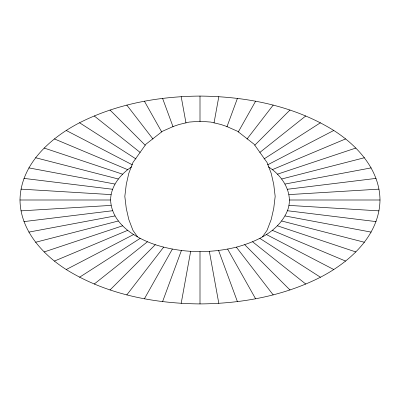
<?xml version="1.0" encoding="UTF-8"?>
<svg xmlns="http://www.w3.org/2000/svg" width="400" height="400" viewBox="0 0 400 400"><rect width="100%" height="100%" fill="white"/><g stroke="black" fill="none" stroke-linecap="round" stroke-linejoin="round"><path stroke-width="0.6" d="M20 200C20.605 164.465 50.135 137.97 79.555 122.77C116.68 103.945 158.62 96.355 200 96.08C246.375 96.47 293.945 105.745 333.765 130.465C357.73 145.74 379.7 170.075 380 200C379.395 235.535 349.865 262.03 320.445 277.23C283.32 296.055 241.38 303.645 200 303.92C153.625 303.53 106.055 294.255 66.235 269.535C42.27 254.26 20.3 229.925 20 200L110.605 200C111.58 223.72 135.11 237.94 155.3 244.695C181.38 253.09 209.805 253.71 236.36 247.15C256.67 241.655 278.895 231.345 287.44 210.73C294.045 193.705 282.705 175.775 268.395 166.865M110.605 200C110.755 186.045 120.455 174.26 131.605 166.865M181.185 303.355L190.655 251.33M214.025 122.965L218.815 96.645M162.575 301.65L181.415 250.485M226.935 126.84L237.425 98.35M144.375 298.835L172.375 249.085M238.275 131.985L255.625 101.165M262.5 236.83L267.09 230.28L271.225 219.405L273.735 208.385L275.18 196.41L273.735 184.435L271.225 173.415L267.09 162.54L254.135 144.26L237.59 131.3L226.58 126.42L220.885 124.485L210.81 122.075L200 121.255L189.19 122.075L179.115 124.485L173.42 126.42L162.41 131.3L145.865 144.26L132.91 162.54L128.775 173.415L126.265 184.435L124.82 196.41L126.265 208.385L128.775 219.405L132.91 230.28L137.5 236.83M126.785 294.94L163.64 247.15M247 139.055L273.215 105.06M110 290L155.3 244.695M254.815 145.185L290 110M94.2 284.075L147.455 241.755M259.875 152.42L305.8 115.925M79.555 277.23L140.185 238.355M264 158.965L320.445 122.77M66.235 269.535L133.565 234.535M267.54 164.89L333.765 130.465M54.375 261.085L127.675 230.335M272.325 169.665L345.625 138.915M44.115 251.96L122.58 225.805M277.42 174.195L355.885 148.04M35.56 242.27L118.335 220.995M281.665 179.005L364.44 157.73M28.81 232.115L114.98 215.95M285.02 184.05L371.19 167.885M23.935 221.605L112.56 210.73M287.44 189.27L376.065 178.395M20.985 210.865L111.095 205.395M288.905 194.605L379.015 189.135M289.395 200L380 200M20.985 189.135L111.095 194.605M288.905 205.395L379.015 210.865M23.935 178.395L112.56 189.27M287.44 210.73L376.065 221.605M28.81 167.885L114.98 184.05M285.02 215.95L371.19 232.115M35.56 157.73L118.335 179.005M281.665 220.995L364.44 242.27M44.115 148.04L122.58 174.195M277.42 225.805L355.885 251.96M54.375 138.915L127.675 169.665M272.325 230.335L345.625 261.085M66.235 130.465L132.46 164.89M266.435 234.535L333.765 269.535M79.555 122.77L136 158.965M259.815 238.355L320.445 277.23M94.2 115.925L140.125 152.42M252.545 241.755L305.8 284.075M110 110L145.185 145.185M244.7 244.695L290 290M126.785 105.06L153 139.055M236.36 247.15L273.215 294.94M144.375 101.165L161.725 131.985M227.625 249.085L255.625 298.835M162.575 98.35L173.065 126.84M218.585 250.485L237.425 301.65M181.185 96.645L185.975 122.965M209.345 251.33L218.815 303.355M200 96.08L200 121.61M200 251.61L200 303.92"/></g></svg>
